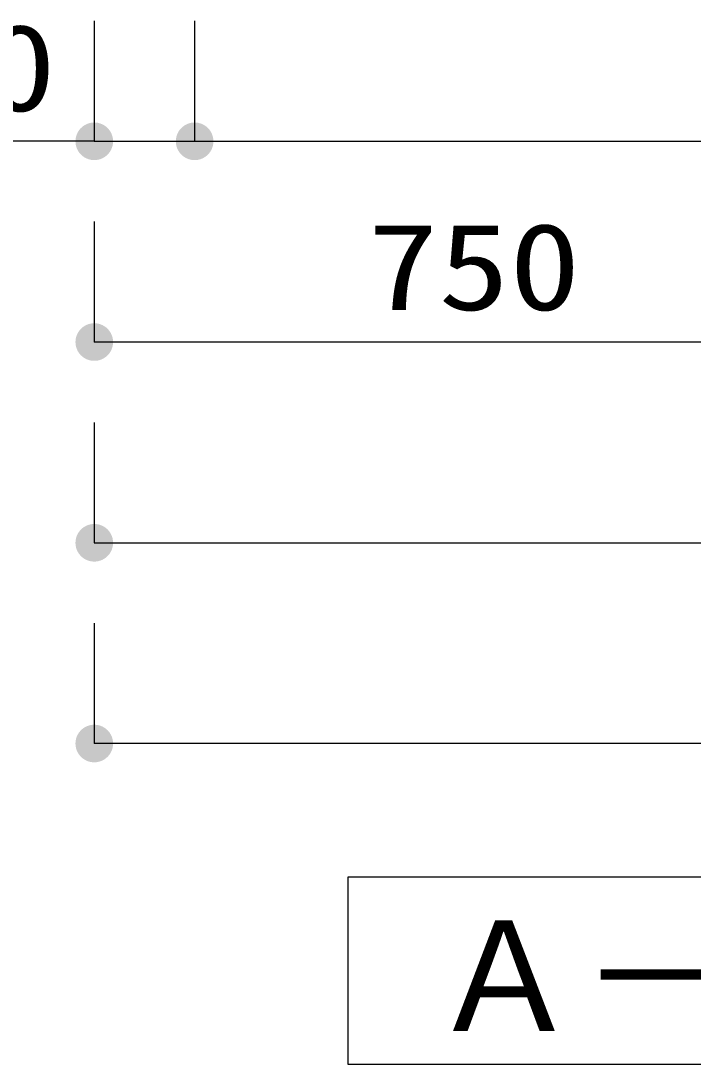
# Model space of a CAD drawing. Units: millimetres, scale not verified. Extents: x -8910 to 8910, y -6308 to 6308.
# Drawn here: x -6195 to -5525, y -4770 to -3731 of the extents above; entities that cross this region are included whole.
import ezdxf
from ezdxf.enums import TextEntityAlignment as Align

# ---------------------------------------------------------------- set-up
doc = ezdxf.new("R2010")
doc.units = ezdxf.units.MM
doc.header["$LTSCALE"] = 30
doc.layers.add('0-0_空気管', color=3, linetype='Continuous', lineweight=25)
doc.layers.add('0-5_00クル-フ-6寸法', color=132, linetype='Continuous', lineweight=25)
doc.styles.add('ＭＳ ゴシック', font='')
doc.styles.get('ＭＳ ゴシック').set_extended_font_data('MS Gothic')

msp = doc.modelspace()

# ---------------------------------------------------------------- linework, layer by layer
at = {"layer": '0-0_空気管'}
msp.add_lwpolyline([(-3839.7, -4584.2), (-5869.03, -4584.2), (-5869.03, -4770.5), (-3839.7, -4770.5)], close=True, dxfattribs=at)
at = {"layer": '0-5_00クル-フ-6寸法', "color": 4}
for p, q in [((-6121.67, -3731.07), (-6121.67, -3851.07)), ((-6021.67, -3731.07), (-6021.67, -3851.07)), ((-6021.67, -3731.07), (-6021.67, -3851.07)), ((-6121.67, -3851.07), (-6361.76, -3851.07)), ((-6121.67, -3851.07), (-6021.67, -3851.07)), ((-6021.67, -3851.07), (-4011.67, -3851.07)), ((-6121.67, -3931.07), (-6121.67, -4051.07)), ((-5371.67, -4051.07), (-6121.67, -4051.07)), ((-6121.67, -4131.07), (-6121.67, -4251.07)), ((-6121.67, -4251.07), (-3911.67, -4251.07)), ((-6121.67, -4331.07), (-6121.67, -4451.07)), ((-3181.67, -4451.07), (-6121.67, -4451.07))]:
    msp.add_line(p, q, dxfattribs=at)
at = {"layer": '0-5_00クル-フ-6寸法'}
for points in [[(-6121.67, -3851.07), (-6133.62, -3836.62), (-6131.72, -3835.24)], [(-6121.67, -3851.07), (-6131.72, -3835.24), (-6129.66, -3834.11)], [(-6121.67, -3851.07), (-6129.66, -3834.11), (-6127.47, -3833.24)], [(-6121.67, -3851.07), (-6127.47, -3833.24), (-6125.19, -3832.65)], [(-6121.67, -3851.07), (-6125.19, -3832.65), (-6122.85, -3832.36)], [(-6121.67, -3851.07), (-6122.85, -3832.36), (-6120.49, -3832.36)], [(-6121.67, -3851.07), (-6120.49, -3832.36), (-6118.16, -3832.65)], [(-6121.67, -3851.07), (-6118.16, -3832.65), (-6115.88, -3833.24)], [(-6121.67, -3851.07), (-6115.88, -3833.24), (-6113.69, -3834.11)], [(-6121.67, -3851.07), (-6113.69, -3834.11), (-6111.63, -3835.24)], [(-6121.67, -3851.07), (-6111.63, -3835.24), (-6109.72, -3836.62)], [(-6021.67, -3851.07), (-6033.62, -3836.62), (-6031.72, -3835.24)], [(-6021.67, -3851.07), (-6033.62, -3836.62), (-6031.72, -3835.24)], [(-6021.67, -3851.07), (-6031.72, -3835.24), (-6029.66, -3834.11)], [(-6021.67, -3851.07), (-6031.72, -3835.24), (-6029.66, -3834.11)], [(-6021.67, -3851.07), (-6029.66, -3834.11), (-6027.47, -3833.24)], [(-6021.67, -3851.07), (-6029.66, -3834.11), (-6027.47, -3833.24)], [(-6021.67, -3851.07), (-6027.47, -3833.24), (-6025.19, -3832.65)], [(-6021.67, -3851.07), (-6027.47, -3833.24), (-6025.19, -3832.65)], [(-6021.67, -3851.07), (-6025.19, -3832.65), (-6022.85, -3832.36)], [(-6021.67, -3851.07), (-6025.19, -3832.65), (-6022.85, -3832.36)], [(-6021.67, -3851.07), (-6022.85, -3832.36), (-6020.49, -3832.36)], [(-6021.67, -3851.07), (-6022.85, -3832.36), (-6020.49, -3832.36)], [(-6021.67, -3851.07), (-6020.49, -3832.36), (-6018.16, -3832.65)], [(-6021.67, -3851.07), (-6020.49, -3832.36), (-6018.16, -3832.65)], [(-6021.67, -3851.07), (-6018.16, -3832.65), (-6015.88, -3833.24)], [(-6021.67, -3851.07), (-6018.16, -3832.65), (-6015.88, -3833.24)], [(-6021.67, -3851.07), (-6015.88, -3833.24), (-6013.69, -3834.11)], [(-6021.67, -3851.07), (-6015.88, -3833.24), (-6013.69, -3834.11)], [(-6021.67, -3851.07), (-6013.69, -3834.11), (-6011.63, -3835.24)], [(-6021.67, -3851.07), (-6013.69, -3834.11), (-6011.63, -3835.24)], [(-6021.67, -3851.07), (-6011.63, -3835.24), (-6009.72, -3836.62)], [(-6021.67, -3851.07), (-6011.63, -3835.24), (-6009.72, -3836.62)], [(-6121.67, -3851.07), (-6139.83, -3846.41), (-6139.11, -3844.17)], [(-6121.67, -3851.07), (-6139.11, -3844.17), (-6138.1, -3842.04)], [(-6121.67, -3851.07), (-6138.1, -3842.04), (-6136.84, -3840.05)], [(-6121.67, -3851.07), (-6136.84, -3840.05), (-6135.34, -3838.24)], [(-6121.67, -3851.07), (-6135.34, -3838.24), (-6133.62, -3836.62)], [(-6121.67, -3851.07), (-6109.72, -3836.62), (-6108, -3838.24)], [(-6121.67, -3851.07), (-6108, -3838.24), (-6106.5, -3840.05)], [(-6121.67, -3851.07), (-6106.5, -3840.05), (-6105.24, -3842.04)], [(-6121.67, -3851.07), (-6105.24, -3842.04), (-6104.24, -3844.17)], [(-6121.67, -3851.07), (-6104.24, -3844.17), (-6103.51, -3846.41)], [(-6021.67, -3851.07), (-6039.83, -3846.41), (-6039.11, -3844.17)], [(-6021.67, -3851.07), (-6039.83, -3846.41), (-6039.11, -3844.17)], [(-6021.67, -3851.07), (-6039.11, -3844.17), (-6038.1, -3842.04)], [(-6021.67, -3851.07), (-6039.11, -3844.17), (-6038.1, -3842.04)], [(-6021.67, -3851.07), (-6038.1, -3842.04), (-6036.84, -3840.05)], [(-6021.67, -3851.07), (-6038.1, -3842.04), (-6036.84, -3840.05)], [(-6021.67, -3851.07), (-6036.84, -3840.05), (-6035.34, -3838.24)], [(-6021.67, -3851.07), (-6036.84, -3840.05), (-6035.34, -3838.24)], [(-6021.67, -3851.07), (-6035.34, -3838.24), (-6033.62, -3836.62)], [(-6021.67, -3851.07), (-6035.34, -3838.24), (-6033.62, -3836.62)], [(-6021.67, -3851.07), (-6009.72, -3836.62), (-6008, -3838.24)], [(-6021.67, -3851.07), (-6009.72, -3836.62), (-6008, -3838.24)], [(-6021.67, -3851.07), (-6008, -3838.24), (-6006.5, -3840.05)], [(-6021.67, -3851.07), (-6008, -3838.24), (-6006.5, -3840.05)], [(-6021.67, -3851.07), (-6006.5, -3840.05), (-6005.24, -3842.04)], [(-6021.67, -3851.07), (-6006.5, -3840.05), (-6005.24, -3842.04)], [(-6021.67, -3851.07), (-6005.24, -3842.04), (-6004.24, -3844.17)], [(-6021.67, -3851.07), (-6005.24, -3842.04), (-6004.24, -3844.17)], [(-6021.67, -3851.07), (-6004.24, -3844.17), (-6003.51, -3846.41)], [(-6021.67, -3851.07), (-6004.24, -3844.17), (-6003.51, -3846.41)], [(-6121.67, -3851.07), (-6140.42, -3851.07), (-6140.27, -3848.72)], [(-6121.67, -3851.07), (-6140.27, -3853.42), (-6140.42, -3851.07)], [(-6121.67, -3851.07), (-6140.27, -3848.72), (-6139.83, -3846.41)], [(-6121.67, -3851.07), (-6139.83, -3855.73), (-6140.27, -3853.42)], [(-6121.67, -3851.07), (-6139.11, -3857.97), (-6139.83, -3855.73)], [(-6121.67, -3851.07), (-6138.1, -3860.1), (-6139.11, -3857.97)], [(-6121.67, -3851.07), (-6136.84, -3862.09), (-6138.1, -3860.1)], [(-6121.67, -3851.07), (-6135.34, -3863.91), (-6136.84, -3862.09)], [(-6121.67, -3851.07), (-6133.62, -3865.52), (-6135.34, -3863.91)], [(-6121.67, -3851.07), (-6131.72, -3866.9), (-6133.62, -3865.52)], [(-6121.67, -3851.07), (-6129.66, -3868.04), (-6131.72, -3866.9)], [(-6121.67, -3851.07), (-6127.47, -3868.9), (-6129.66, -3868.04)], [(-6121.67, -3851.07), (-6125.19, -3869.49), (-6127.47, -3868.9)], [(-6121.67, -3851.07), (-6122.85, -3869.78), (-6125.19, -3869.49)], [(-6121.67, -3851.07), (-6120.49, -3869.78), (-6122.85, -3869.78)], [(-6121.67, -3851.07), (-6103.51, -3846.41), (-6103.07, -3848.72)], [(-6121.67, -3851.07), (-6103.07, -3848.72), (-6102.92, -3851.07)], [(-6121.67, -3851.07), (-6118.16, -3869.49), (-6120.49, -3869.78)], [(-6121.67, -3851.07), (-6115.88, -3868.9), (-6118.16, -3869.49)], [(-6121.67, -3851.07), (-6113.69, -3868.04), (-6115.88, -3868.9)], [(-6121.67, -3851.07), (-6111.63, -3866.9), (-6113.69, -3868.04)], [(-6121.67, -3851.07), (-6109.72, -3865.52), (-6111.63, -3866.9)], [(-6121.67, -3851.07), (-6108, -3863.91), (-6109.72, -3865.52)], [(-6121.67, -3851.07), (-6106.5, -3862.09), (-6108, -3863.91)], [(-6121.67, -3851.07), (-6105.24, -3860.1), (-6106.5, -3862.09)], [(-6121.67, -3851.07), (-6104.24, -3857.97), (-6105.24, -3860.1)], [(-6121.67, -3851.07), (-6103.51, -3855.73), (-6104.24, -3857.97)], [(-6121.67, -3851.07), (-6103.07, -3853.42), (-6103.51, -3855.73)], [(-6121.67, -3851.07), (-6102.92, -3851.07), (-6103.07, -3853.42)], [(-6021.67, -3851.07), (-6040.42, -3851.07), (-6040.27, -3848.72)], [(-6021.67, -3851.07), (-6040.42, -3851.07), (-6040.27, -3848.72)], [(-6021.67, -3851.07), (-6040.27, -3853.42), (-6040.42, -3851.07)], [(-6021.67, -3851.07), (-6040.27, -3853.42), (-6040.42, -3851.07)], [(-6021.67, -3851.07), (-6040.27, -3848.72), (-6039.83, -3846.41)], [(-6021.67, -3851.07), (-6040.27, -3848.72), (-6039.83, -3846.41)], [(-6021.67, -3851.07), (-6039.83, -3855.73), (-6040.27, -3853.42)], [(-6021.67, -3851.07), (-6039.83, -3855.73), (-6040.27, -3853.42)], [(-6021.67, -3851.07), (-6039.11, -3857.97), (-6039.83, -3855.73)], [(-6021.67, -3851.07), (-6039.11, -3857.97), (-6039.83, -3855.73)], [(-6021.67, -3851.07), (-6038.1, -3860.1), (-6039.11, -3857.97)], [(-6021.67, -3851.07), (-6038.1, -3860.1), (-6039.11, -3857.97)], [(-6021.67, -3851.07), (-6036.84, -3862.09), (-6038.1, -3860.1)], [(-6021.67, -3851.07), (-6036.84, -3862.09), (-6038.1, -3860.1)], [(-6021.67, -3851.07), (-6035.34, -3863.91), (-6036.84, -3862.09)], [(-6021.67, -3851.07), (-6035.34, -3863.91), (-6036.84, -3862.09)], [(-6021.67, -3851.07), (-6033.62, -3865.52), (-6035.34, -3863.91)], [(-6021.67, -3851.07), (-6033.62, -3865.52), (-6035.34, -3863.91)], [(-6021.67, -3851.07), (-6031.72, -3866.9), (-6033.62, -3865.52)], [(-6021.67, -3851.07), (-6031.72, -3866.9), (-6033.62, -3865.52)], [(-6021.67, -3851.07), (-6029.66, -3868.04), (-6031.72, -3866.9)], [(-6021.67, -3851.07), (-6029.66, -3868.04), (-6031.72, -3866.9)], [(-6021.67, -3851.07), (-6027.47, -3868.9), (-6029.66, -3868.04)], [(-6021.67, -3851.07), (-6027.47, -3868.9), (-6029.66, -3868.04)], [(-6021.67, -3851.07), (-6025.19, -3869.49), (-6027.47, -3868.9)], [(-6021.67, -3851.07), (-6025.19, -3869.49), (-6027.47, -3868.9)], [(-6021.67, -3851.07), (-6022.85, -3869.78), (-6025.19, -3869.49)], [(-6021.67, -3851.07), (-6022.85, -3869.78), (-6025.19, -3869.49)], [(-6021.67, -3851.07), (-6020.49, -3869.78), (-6022.85, -3869.78)], [(-6021.67, -3851.07), (-6020.49, -3869.78), (-6022.85, -3869.78)], [(-6021.67, -3851.07), (-6003.51, -3846.41), (-6003.07, -3848.72)], [(-6021.67, -3851.07), (-6003.51, -3846.41), (-6003.07, -3848.72)], [(-6021.67, -3851.07), (-6003.07, -3848.72), (-6002.92, -3851.07)], [(-6021.67, -3851.07), (-6003.07, -3848.72), (-6002.92, -3851.07)], [(-6021.67, -3851.07), (-6018.16, -3869.49), (-6020.49, -3869.78)], [(-6021.67, -3851.07), (-6015.88, -3868.9), (-6018.16, -3869.49)], [(-6021.67, -3851.07), (-6013.69, -3868.04), (-6015.88, -3868.9)], [(-6021.67, -3851.07), (-6011.63, -3866.9), (-6013.69, -3868.04)], [(-6021.67, -3851.07), (-6009.72, -3865.52), (-6011.63, -3866.9)], [(-6021.67, -3851.07), (-6008, -3863.91), (-6009.72, -3865.52)], [(-6021.67, -3851.07), (-6006.5, -3862.09), (-6008, -3863.91)], [(-6021.67, -3851.07), (-6005.24, -3860.1), (-6006.5, -3862.09)], [(-6021.67, -3851.07), (-6004.24, -3857.97), (-6005.24, -3860.1)], [(-6021.67, -3851.07), (-6003.51, -3855.73), (-6004.24, -3857.97)], [(-6021.67, -3851.07), (-6003.07, -3853.42), (-6003.51, -3855.73)], [(-6021.67, -3851.07), (-6002.92, -3851.07), (-6003.07, -3853.42)], [(-6021.67, -3851.07), (-6018.16, -3869.49), (-6020.49, -3869.78)], [(-6021.67, -3851.07), (-6015.88, -3868.9), (-6018.16, -3869.49)], [(-6021.67, -3851.07), (-6013.69, -3868.04), (-6015.88, -3868.9)], [(-6021.67, -3851.07), (-6011.63, -3866.9), (-6013.69, -3868.04)], [(-6021.67, -3851.07), (-6009.72, -3865.52), (-6011.63, -3866.9)], [(-6021.67, -3851.07), (-6008, -3863.91), (-6009.72, -3865.52)], [(-6021.67, -3851.07), (-6006.5, -3862.09), (-6008, -3863.91)], [(-6021.67, -3851.07), (-6005.24, -3860.1), (-6006.5, -3862.09)], [(-6021.67, -3851.07), (-6004.24, -3857.97), (-6005.24, -3860.1)], [(-6021.67, -3851.07), (-6003.51, -3855.73), (-6004.24, -3857.97)], [(-6021.67, -3851.07), (-6003.07, -3853.42), (-6003.51, -3855.73)], [(-6021.67, -3851.07), (-6002.92, -3851.07), (-6003.07, -3853.42)], [(-6121.67, -4051.07), (-6127.47, -4033.24), (-6125.19, -4032.65)], [(-6121.67, -4051.07), (-6125.19, -4032.65), (-6122.85, -4032.36)], [(-6121.67, -4051.07), (-6122.85, -4032.36), (-6120.49, -4032.36)], [(-6121.67, -4051.07), (-6120.49, -4032.36), (-6118.16, -4032.65)], [(-6121.67, -4051.07), (-6118.16, -4032.65), (-6115.88, -4033.24)], [(-6121.67, -4051.07), (-6139.11, -4044.17), (-6138.1, -4042.04)], [(-6121.67, -4051.07), (-6138.1, -4042.04), (-6136.84, -4040.05)], [(-6121.67, -4051.07), (-6136.84, -4040.05), (-6135.34, -4038.24)], [(-6121.67, -4051.07), (-6135.34, -4038.24), (-6133.62, -4036.62)], [(-6121.67, -4051.07), (-6133.62, -4036.62), (-6131.72, -4035.24)], [(-6121.67, -4051.07), (-6131.72, -4035.24), (-6129.66, -4034.11)], [(-6121.67, -4051.07), (-6129.66, -4034.11), (-6127.47, -4033.24)], [(-6121.67, -4051.07), (-6115.88, -4033.24), (-6113.69, -4034.11)], [(-6121.67, -4051.07), (-6113.69, -4034.11), (-6111.63, -4035.24)], [(-6121.67, -4051.07), (-6111.63, -4035.24), (-6109.72, -4036.62)], [(-6121.67, -4051.07), (-6109.72, -4036.62), (-6108, -4038.24)], [(-6121.67, -4051.07), (-6108, -4038.24), (-6106.5, -4040.05)], [(-6121.67, -4051.07), (-6106.5, -4040.05), (-6105.24, -4042.04)], [(-6121.67, -4051.07), (-6105.24, -4042.04), (-6104.24, -4044.17)], [(-6121.67, -4051.07), (-6140.42, -4051.07), (-6140.27, -4048.72)], [(-6121.67, -4051.07), (-6140.27, -4053.42), (-6140.42, -4051.07)], [(-6121.67, -4051.07), (-6140.27, -4048.72), (-6139.83, -4046.41)], [(-6121.67, -4051.07), (-6139.83, -4055.73), (-6140.27, -4053.42)], [(-6121.67, -4051.07), (-6139.83, -4046.41), (-6139.11, -4044.17)], [(-6121.67, -4051.07), (-6139.11, -4057.97), (-6139.83, -4055.73)], [(-6121.67, -4051.07), (-6138.1, -4060.1), (-6139.11, -4057.97)], [(-6121.67, -4051.07), (-6136.84, -4062.09), (-6138.1, -4060.1)], [(-6121.67, -4051.07), (-6135.34, -4063.91), (-6136.84, -4062.09)], [(-6121.67, -4051.07), (-6133.62, -4065.52), (-6135.34, -4063.91)], [(-6121.67, -4051.07), (-6131.72, -4066.9), (-6133.62, -4065.52)], [(-6121.67, -4051.07), (-6129.66, -4068.04), (-6131.72, -4066.9)], [(-6121.67, -4051.07), (-6127.47, -4068.9), (-6129.66, -4068.04)], [(-6121.67, -4051.07), (-6125.19, -4069.49), (-6127.47, -4068.9)], [(-6121.67, -4051.07), (-6122.85, -4069.78), (-6125.19, -4069.49)], [(-6121.67, -4051.07), (-6120.49, -4069.78), (-6122.85, -4069.78)], [(-6121.67, -4051.07), (-6104.24, -4044.17), (-6103.51, -4046.41)], [(-6121.67, -4051.07), (-6103.51, -4046.41), (-6103.07, -4048.72)], [(-6121.67, -4051.07), (-6103.07, -4048.72), (-6102.92, -4051.07)], [(-6121.67, -4051.07), (-6118.16, -4069.49), (-6120.49, -4069.78)], [(-6121.67, -4051.07), (-6115.88, -4068.9), (-6118.16, -4069.49)], [(-6121.67, -4051.07), (-6113.69, -4068.04), (-6115.88, -4068.9)], [(-6121.67, -4051.07), (-6111.63, -4066.9), (-6113.69, -4068.04)], [(-6121.67, -4051.07), (-6109.72, -4065.52), (-6111.63, -4066.9)], [(-6121.67, -4051.07), (-6108, -4063.91), (-6109.72, -4065.52)], [(-6121.67, -4051.07), (-6106.5, -4062.09), (-6108, -4063.91)], [(-6121.67, -4051.07), (-6105.24, -4060.1), (-6106.5, -4062.09)], [(-6121.67, -4051.07), (-6104.24, -4057.97), (-6105.24, -4060.1)], [(-6121.67, -4051.07), (-6103.51, -4055.73), (-6104.24, -4057.97)], [(-6121.67, -4051.07), (-6103.07, -4053.42), (-6103.51, -4055.73)], [(-6121.67, -4051.07), (-6102.92, -4051.07), (-6103.07, -4053.42)], [(-6121.67, -4251.07), (-6138.1, -4242.04), (-6136.84, -4240.05)], [(-6121.67, -4251.07), (-6136.84, -4240.05), (-6135.34, -4238.24)], [(-6121.67, -4251.07), (-6135.34, -4238.24), (-6133.62, -4236.62)], [(-6121.67, -4251.07), (-6133.62, -4236.62), (-6131.72, -4235.24)], [(-6121.67, -4251.07), (-6131.72, -4235.24), (-6129.66, -4234.11)], [(-6121.67, -4251.07), (-6129.66, -4234.11), (-6127.47, -4233.24)], [(-6121.67, -4251.07), (-6127.47, -4233.24), (-6125.19, -4232.65)], [(-6121.67, -4251.07), (-6125.19, -4232.65), (-6122.85, -4232.36)], [(-6121.67, -4251.07), (-6122.85, -4232.36), (-6120.49, -4232.36)], [(-6121.67, -4251.07), (-6120.49, -4232.36), (-6118.16, -4232.65)], [(-6121.67, -4251.07), (-6118.16, -4232.65), (-6115.88, -4233.24)], [(-6121.67, -4251.07), (-6115.88, -4233.24), (-6113.69, -4234.11)], [(-6121.67, -4251.07), (-6113.69, -4234.11), (-6111.63, -4235.24)], [(-6121.67, -4251.07), (-6111.63, -4235.24), (-6109.72, -4236.62)], [(-6121.67, -4251.07), (-6109.72, -4236.62), (-6108, -4238.24)], [(-6121.67, -4251.07), (-6108, -4238.24), (-6106.5, -4240.05)], [(-6121.67, -4251.07), (-6106.5, -4240.05), (-6105.24, -4242.04)], [(-6121.67, -4251.07), (-6140.42, -4251.07), (-6140.27, -4248.72)], [(-6121.67, -4251.07), (-6140.27, -4253.42), (-6140.42, -4251.07)], [(-6121.67, -4251.07), (-6140.27, -4248.72), (-6139.83, -4246.41)], [(-6121.67, -4251.07), (-6139.83, -4255.73), (-6140.27, -4253.42)], [(-6121.67, -4251.07), (-6139.83, -4246.41), (-6139.11, -4244.17)], [(-6121.67, -4251.07), (-6139.11, -4257.97), (-6139.83, -4255.73)], [(-6121.67, -4251.07), (-6139.11, -4244.17), (-6138.1, -4242.04)], [(-6121.67, -4251.07), (-6138.1, -4260.1), (-6139.11, -4257.97)], [(-6121.67, -4251.07), (-6136.84, -4262.09), (-6138.1, -4260.1)], [(-6121.67, -4251.07), (-6135.34, -4263.91), (-6136.84, -4262.09)], [(-6121.67, -4251.07), (-6133.62, -4265.52), (-6135.34, -4263.91)], [(-6121.67, -4251.07), (-6131.72, -4266.9), (-6133.62, -4265.52)], [(-6121.67, -4251.07), (-6129.66, -4268.04), (-6131.72, -4266.9)], [(-6121.67, -4251.07), (-6127.47, -4268.9), (-6129.66, -4268.04)], [(-6121.67, -4251.07), (-6125.19, -4269.49), (-6127.47, -4268.9)], [(-6121.67, -4251.07), (-6122.85, -4269.78), (-6125.19, -4269.49)], [(-6121.67, -4251.07), (-6120.49, -4269.78), (-6122.85, -4269.78)], [(-6121.67, -4251.07), (-6105.24, -4242.04), (-6104.24, -4244.17)], [(-6121.67, -4251.07), (-6104.24, -4244.17), (-6103.51, -4246.41)], [(-6121.67, -4251.07), (-6103.51, -4246.41), (-6103.07, -4248.72)], [(-6121.67, -4251.07), (-6103.07, -4248.72), (-6102.92, -4251.07)], [(-6121.67, -4251.07), (-6118.16, -4269.49), (-6120.49, -4269.78)], [(-6121.67, -4251.07), (-6115.88, -4268.9), (-6118.16, -4269.49)], [(-6121.67, -4251.07), (-6113.69, -4268.04), (-6115.88, -4268.9)], [(-6121.67, -4251.07), (-6111.63, -4266.9), (-6113.69, -4268.04)], [(-6121.67, -4251.07), (-6109.72, -4265.52), (-6111.63, -4266.9)], [(-6121.67, -4251.07), (-6108, -4263.91), (-6109.72, -4265.52)], [(-6121.67, -4251.07), (-6106.5, -4262.09), (-6108, -4263.91)], [(-6121.67, -4251.07), (-6105.24, -4260.1), (-6106.5, -4262.09)], [(-6121.67, -4251.07), (-6104.24, -4257.97), (-6105.24, -4260.1)], [(-6121.67, -4251.07), (-6103.51, -4255.73), (-6104.24, -4257.97)], [(-6121.67, -4251.07), (-6103.07, -4253.42), (-6103.51, -4255.73)], [(-6121.67, -4251.07), (-6102.92, -4251.07), (-6103.07, -4253.42)], [(-6121.67, -4451.07), (-6136.84, -4440.05), (-6135.34, -4438.24)], [(-6121.67, -4451.07), (-6135.34, -4438.24), (-6133.62, -4436.62)], [(-6121.67, -4451.07), (-6133.62, -4436.62), (-6131.72, -4435.24)], [(-6121.67, -4451.07), (-6131.72, -4435.24), (-6129.66, -4434.11)], [(-6121.67, -4451.07), (-6129.66, -4434.11), (-6127.47, -4433.24)], [(-6121.67, -4451.07), (-6127.47, -4433.24), (-6125.19, -4432.65)], [(-6121.67, -4451.07), (-6125.19, -4432.65), (-6122.85, -4432.36)], [(-6121.67, -4451.07), (-6122.85, -4432.36), (-6120.49, -4432.36)], [(-6121.67, -4451.07), (-6120.49, -4432.36), (-6118.16, -4432.65)], [(-6121.67, -4451.07), (-6118.16, -4432.65), (-6115.88, -4433.24)], [(-6121.67, -4451.07), (-6115.88, -4433.24), (-6113.69, -4434.11)], [(-6121.67, -4451.07), (-6113.69, -4434.11), (-6111.63, -4435.24)], [(-6121.67, -4451.07), (-6111.63, -4435.24), (-6109.72, -4436.62)], [(-6121.67, -4451.07), (-6109.72, -4436.62), (-6108, -4438.24)], [(-6121.67, -4451.07), (-6108, -4438.24), (-6106.5, -4440.05)], [(-6121.67, -4451.07), (-6140.42, -4451.07), (-6140.27, -4448.72)], [(-6121.67, -4451.07), (-6140.27, -4448.72), (-6139.83, -4446.41)], [(-6121.67, -4451.07), (-6139.83, -4446.41), (-6139.11, -4444.17)], [(-6121.67, -4451.07), (-6139.11, -4444.17), (-6138.1, -4442.04)], [(-6121.67, -4451.07), (-6138.1, -4442.04), (-6136.84, -4440.05)], [(-6121.67, -4451.07), (-6106.5, -4440.05), (-6105.24, -4442.04)], [(-6121.67, -4451.07), (-6105.24, -4442.04), (-6104.24, -4444.17)], [(-6121.67, -4451.07), (-6104.24, -4444.17), (-6103.51, -4446.41)], [(-6121.67, -4451.07), (-6103.51, -4446.41), (-6103.07, -4448.72)], [(-6121.67, -4451.07), (-6103.07, -4448.72), (-6102.92, -4451.07)], [(-6121.67, -4451.07), (-6140.27, -4453.42), (-6140.42, -4451.07)], [(-6121.67, -4451.07), (-6139.83, -4455.73), (-6140.27, -4453.42)], [(-6121.67, -4451.07), (-6139.11, -4457.97), (-6139.83, -4455.73)], [(-6121.67, -4451.07), (-6138.1, -4460.1), (-6139.11, -4457.97)], [(-6121.67, -4451.07), (-6136.84, -4462.09), (-6138.1, -4460.1)], [(-6121.67, -4451.07), (-6135.34, -4463.91), (-6136.84, -4462.09)], [(-6121.67, -4451.07), (-6133.62, -4465.52), (-6135.34, -4463.91)], [(-6121.67, -4451.07), (-6131.72, -4466.9), (-6133.62, -4465.52)], [(-6121.67, -4451.07), (-6129.66, -4468.04), (-6131.72, -4466.9)], [(-6121.67, -4451.07), (-6127.47, -4468.9), (-6129.66, -4468.04)], [(-6121.67, -4451.07), (-6125.19, -4469.49), (-6127.47, -4468.9)], [(-6121.67, -4451.07), (-6122.85, -4469.78), (-6125.19, -4469.49)], [(-6121.67, -4451.07), (-6120.49, -4469.78), (-6122.85, -4469.78)], [(-6121.67, -4451.07), (-6118.16, -4469.49), (-6120.49, -4469.78)], [(-6121.67, -4451.07), (-6115.88, -4468.9), (-6118.16, -4469.49)], [(-6121.67, -4451.07), (-6113.69, -4468.04), (-6115.88, -4468.9)], [(-6121.67, -4451.07), (-6111.63, -4466.9), (-6113.69, -4468.04)], [(-6121.67, -4451.07), (-6109.72, -4465.52), (-6111.63, -4466.9)], [(-6121.67, -4451.07), (-6108, -4463.91), (-6109.72, -4465.52)], [(-6121.67, -4451.07), (-6106.5, -4462.09), (-6108, -4463.91)], [(-6121.67, -4451.07), (-6105.24, -4460.1), (-6106.5, -4462.09)], [(-6121.67, -4451.07), (-6104.24, -4457.97), (-6105.24, -4460.1)], [(-6121.67, -4451.07), (-6103.51, -4455.73), (-6104.24, -4457.97)], [(-6121.67, -4451.07), (-6103.07, -4453.42), (-6103.51, -4455.73)], [(-6121.67, -4451.07), (-6102.92, -4451.07), (-6103.07, -4453.42)]]:
    msp.add_solid(points, dxfattribs=at)

# ---------------------------------------------------------------- texts
at = {"layer": '0-0_空気管', "color": 4, "style": 'ＭＳ ゴシック'}
msp.add_text('Ａ－Ａ断面図', height=110, dxfattribs=at).set_placement((-5787.79, -4770.47), align=Align.BOTTOM_LEFT)
at = {"layer": '0-5_00クル-フ-6寸法', "color": 3, "style": 'ＭＳ ゴシック', "width": 1.2}
for s, p in [('100', (-6372.11, -3846.92)), ('750', (-5849.53, -4045.22))]:
    msp.add_text(s, height=86.66, dxfattribs=at).set_placement(p, align=Align.BOTTOM_LEFT)

doc.saveas('drawing.dxf')
